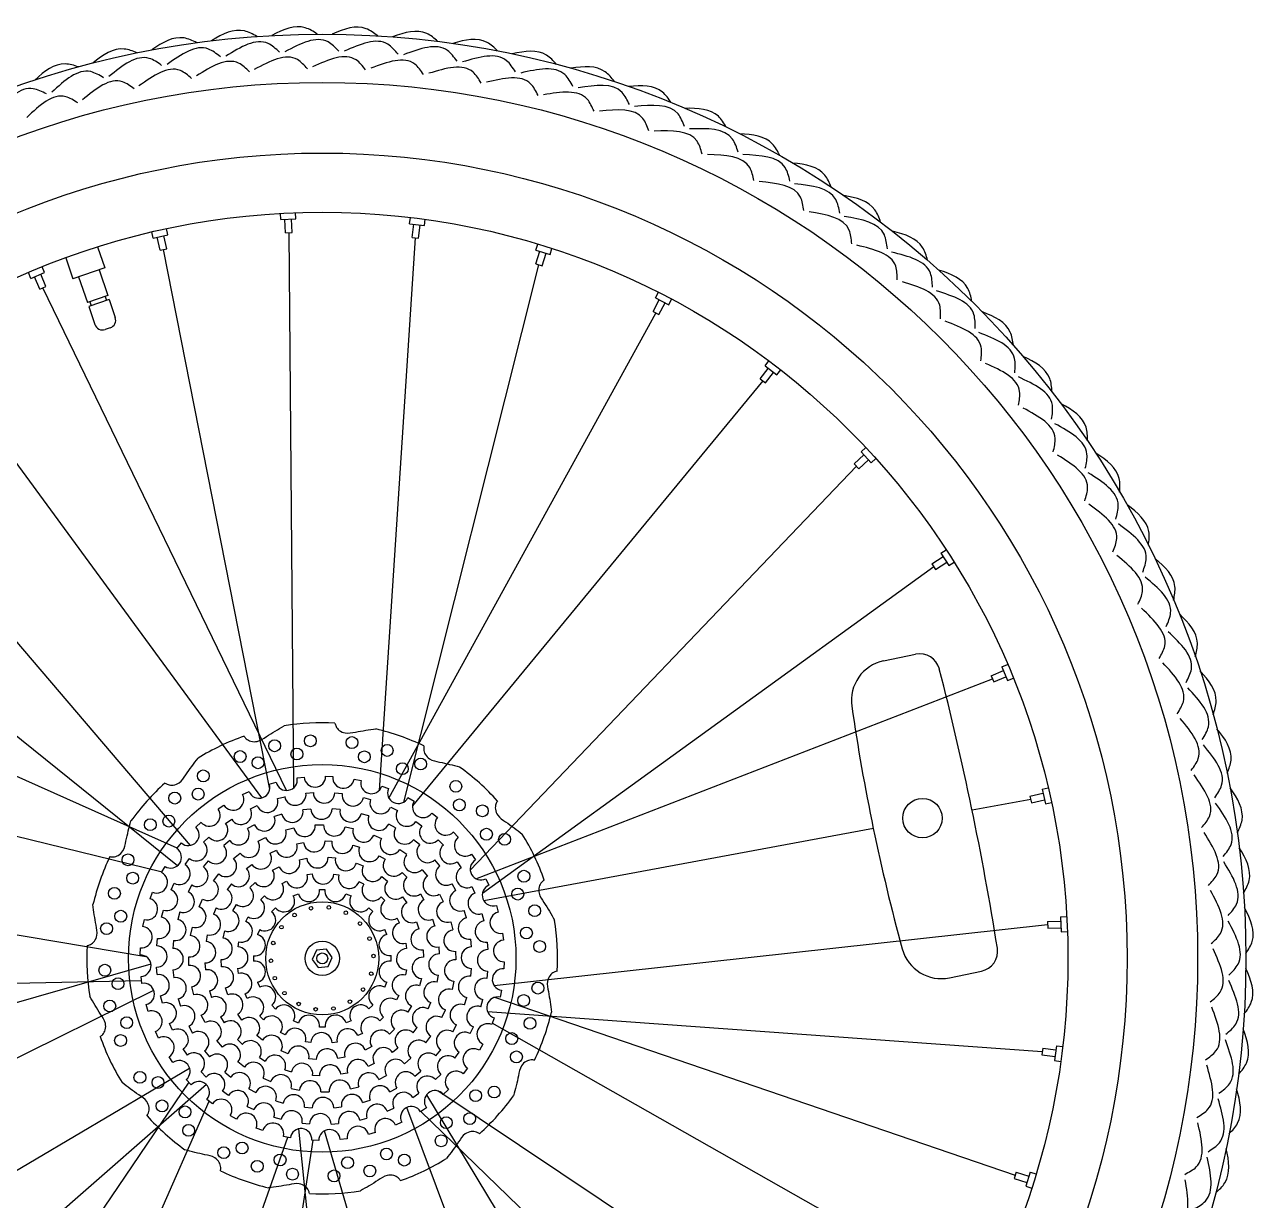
# Model space of a CAD drawing. Header units: millimetres. Extents: x -346 to 346, y -346 to 346.
# Drawn here: x -110.4 to 346.1, y -89.7 to 346.1 of the extents above; entities that cross this region are included whole.
import ezdxf

# ---------------------------------------------------------------- set-up
doc = ezdxf.new("R2010")
doc.units = ezdxf.units.MM
doc.layers.add('ceco.net 415 bike rim', color=7, linetype='Continuous')
doc.layers.add('ceco.net 415 bike tyres', color=8, linetype='Continuous')

msp = doc.modelspace()

# ---------------------------------------------------------------- linework, layer by layer
at = {"layer": 'ceco.net 415 bike rim'}
for p, q in [((-15.35, 273.84), (-15.46, 276.18)), ((-15.35, 273.84), (-9.85, 274.09)), ((-11.14, 269.1), (-11.37, 274.02)), ((-9.85, 274.09), (-9.96, 276.43)), ((32.43, 272.34), (32.73, 274.67)), ((37.89, 271.64), (38.19, 273.96)), ((-57.3, 268.22), (-57.81, 270.51)), ((-13.61, 268.98), (-13.84, 273.91)), ((32.43, 272.34), (37.89, 271.64)), ((33.3, 267.26), (33.94, 272.15)), ((35.76, 266.94), (36.39, 271.83)), ((-62.67, 267.01), (-63.18, 269.3)), ((-62.67, 267.01), (-57.3, 268.22)), ((-60.11, 262.53), (-61.19, 267.34)), ((-57.7, 263.08), (-58.78, 267.89)), ((-13.61, 268.98), (-11.14, 269.1)), ((-12.38, 269.04), (-10.66, 63.17)), ((34.53, 267.1), (21.16, 62.26)), ((33.3, 267.26), (35.76, 266.94)), ((79.23, 262.58), (79.93, 264.81)), ((-83.34, 263.76), (-80.68, 255.97)), ((-60.11, 262.53), (-57.7, 263.08)), ((-19.48, 62.78), (-58.91, 262.8)), ((79.21, 257.42), (80.68, 262.12)), ((79.23, 262.58), (84.49, 260.93)), ((81.57, 256.68), (83.04, 261.38)), ((84.49, 260.93), (85.19, 263.17)), ((-103, 254.19), (-103.91, 256.36)), ((-95.15, 259.74), (-92.49, 251.94)), ((-80.68, 255.97), (-92.49, 251.94)), ((30.31, 57.96), (80.39, 257.05)), ((79.21, 257.42), (81.57, 256.68)), ((-108.08, 252.07), (-108.99, 254.24)), ((-108.08, 252.07), (-103, 254.19)), ((-104.79, 248.11), (-106.69, 252.66)), ((-102.5, 249.06), (-104.4, 253.61)), ((-90.37, 252.66), (-87.11, 243.1)), ((-82.8, 255.24), (-79.54, 245.68)), ((-104.79, 248.11), (-102.5, 249.06)), ((-13.24, 62.23), (-103.65, 248.58)), ((123.63, 244.83), (124.7, 246.91)), ((-79.54, 245.68), (-87.11, 243.1)), ((-79.03, 244.18), (-86.6, 241.59)), ((-86.16, 243.42), (-85.65, 241.92)), ((-80.49, 245.36), (-79.97, 243.85)), ((-79.03, 244.18), (-76.77, 237.55)), ((122.7, 239.75), (124.97, 244.13)), ((123.63, 244.83), (128.51, 242.3)), ((124.9, 238.62), (127.17, 242.99)), ((128.51, 242.3), (129.59, 244.38)), ((-86.6, 241.59), (-84.34, 234.97)), ((24.75, 59.37), (123.8, 239.18)), ((122.7, 239.75), (124.9, 238.62)), ((-78.64, 233.74), (-80.53, 233.1)), ((-145.24, 226.81), (-22.47, 59.46)), ((164.26, 219.64), (165.68, 221.5)), ((164.26, 219.64), (168.64, 216.3)), ((162.47, 214.8), (165.46, 218.72)), ((162.47, 214.8), (164.44, 213.3)), ((164.44, 213.3), (167.43, 217.22)), ((168.64, 216.3), (170.06, 218.16)), ((163.46, 214.05), (33.48, 56.51)), ((-182.42, 198.14), (-49.03, 41.84)), ((199.91, 187.78), (201.63, 189.37)), ((199.91, 187.78), (203.63, 183.73)), ((197.3, 183.33), (200.93, 186.67)), ((197.3, 183.33), (198.98, 181.51)), ((198.98, 181.51), (202.61, 184.84)), ((203.63, 183.73), (205.36, 185.32)), ((198.14, 182.42), (54.91, 32.71)), ((-53.73, 34.32), (-214.05, 163.46)), ((229.48, 150.21), (231.45, 151.48)), ((226.14, 146.28), (230.29, 148.94)), ((226.14, 146.28), (227.48, 144.2)), ((227.48, 144.2), (231.63, 146.85)), ((229.48, 150.21), (232.44, 145.58)), ((232.44, 145.58), (234.42, 146.84)), ((59.4, 24.14), (226.81, 145.24)), ((-53.81, 40.81), (-239.18, 123.8)), ((208.23, 110.28), (220.11, 112.75)), ((248.11, 104.79), (252.66, 106.69)), ((252.07, 108.08), (254.24, 108.99)), ((252.07, 108.08), (254.19, 103)), ((57.01, 29.53), (248.58, 103.65)), ((248.11, 104.79), (249.06, 102.5)), ((249.06, 102.5), (253.61, 104.4)), ((254.19, 103), (256.36, 103.91)), ((-257.05, 80.39), (-59.42, 32.08)), ((-19.65, 64.61), (-17.13, 65.32)), ((-9.3, 66.89), (-6.7, 67.2)), ((1.28, 67.52), (3.89, 67.42)), ((11.82, 66.49), (14.39, 65.98)), ((-29.52, 60.74), (-27.14, 61.84)), ((-16.58, 59.26), (-13.91, 59.94)), ((-6.04, 61.24), (-3.29, 61.45)), ((4.69, 61.35), (7.43, 61.08)), ((15.27, 59.61), (17.92, 58.87)), ((22.08, 63.82), (24.54, 62.92)), ((31.79, 59.58), (34.08, 58.31)), ((262.53, 60.11), (267.34, 61.19)), ((262.53, 60.11), (263.08, 57.7)), ((267.01, 62.67), (269.3, 63.18)), ((267.01, 62.67), (268.22, 57.3)), ((-38.66, 55.38), (-36.48, 56.83)), ((-26.62, 55.48), (-24.11, 56.61)), ((-4.26, 55.37), (-7.16, 55.07)), ((6.63, 55.14), (3.72, 55.41)), ((25.39, 56.05), (27.87, 54.86)), ((262.8, 58.91), (241.07, 54.89)), ((263.08, 57.7), (267.89, 58.78)), ((268.22, 57.3), (270.51, 57.81)), ((-46.84, 48.65), (-44.92, 50.43)), ((-35.85, 50.02), (-33.58, 51.57)), ((-14.98, 53.48), (-17.76, 52.62)), ((17.26, 52.79), (14.46, 53.62)), ((34.74, 50.79), (36.97, 49.19)), ((40.72, 53.88), (42.78, 52.26)), ((-25.12, 49.53), (-27.69, 48.14)), ((-13.55, 47.65), (-10.52, 48.4)), ((-2.61, 49.47), (0.51, 49.53)), ((8.46, 48.81), (11.52, 48.18)), ((19.11, 45.7), (21.96, 44.4)), ((27.22, 48.4), (24.65, 49.77)), ((48.65, 46.84), (50.43, 44.92)), ((204.42, 48.11), (59.91, 21.38)), ((-53.88, 40.72), (-52.26, 42.78)), ((-43.99, 43.03), (-42.02, 44.95)), ((-34.3, 43.67), (-36.55, 41.81)), ((-23.81, 43.44), (-21.03, 44.85)), ((-9.41, 42.5), (-6.93, 42.98)), ((1.03, 43.52), (3.56, 43.39)), ((11.42, 42.01), (13.84, 41.28)), ((36.14, 42.16), (33.88, 44)), ((43.03, 43.99), (44.95, 42.02)), ((-50.79, 34.74), (-49.19, 36.97)), ((-32.88, 37.05), (-30.48, 39.05)), ((-19.31, 39.02), (-17.02, 40.07)), ((-8.44, 36.57), (-5.76, 37.09)), ((2.21, 37.47), (4.93, 37.21)), ((21.14, 38.06), (23.31, 36.77)), ((28.8, 40.3), (31.4, 38.57)), ((43.67, 34.3), (41.82, 36.55)), ((55.38, 38.65), (56.83, 36.48)), ((-267.1, 34.53), (-65.41, 0.7)), ((-59.58, 31.79), (-58.31, 34.08)), ((-44, 33.88), (-42.17, 36.14)), ((-28.09, 33.26), (-26.11, 34.84)), ((-18.4, 32.72), (-15.97, 33.97)), ((12.68, 35.33), (15.21, 34.32)), ((37.05, 32.88), (39.05, 30.48)), ((50.02, 35.84), (51.57, 33.57)), ((-56.05, 25.39), (-54.86, 27.87)), ((-40.3, 28.8), (-38.41, 31.29)), ((-33.69, 27.57), (-35.23, 25.57)), ((-26.87, 26.21), (-24.9, 28.09)), ((-14.9, 27.79), (-13.19, 28.64)), ((-5.59, 31.04), (-3.69, 31.32)), ((4.28, 31.24), (6.16, 30.93)), ((15.42, 27.51), (13.72, 28.39)), ((22.12, 30.33), (24.26, 28.64)), ((31.43, 30.12), (29.63, 31.89)), ((49.53, 25.12), (48.14, 27.69)), ((60.74, 29.52), (61.84, 27.14)), ((-63.82, 22.08), (-62.92, 24.54)), ((-48.41, 27.22), (-49.77, 24.64)), ((-22.76, 21.83), (-21.4, 23.17)), ((-10.73, 23.17), (-8.85, 23.95)), ((-1.04, 25.51), (0.99, 25.52)), ((8.8, 23.97), (10.68, 23.2)), ((29.77, 22.87), (31.35, 20.64)), ((36.4, 23.87), (37.73, 21.72)), ((43.44, 23.81), (44.85, 21.03)), ((55.48, 26.61), (56.61, 24.11)), ((-45.7, 19.11), (-44.4, 21.96)), ((-39.31, 18.71), (-40.33, 16.4)), ((-33.17, 17.58), (-31.8, 19.94)), ((18.74, 17.34), (17.31, 18.78)), ((23.17, 21.4), (21.83, 22.76)), ((64.61, 19.65), (65.32, 17.13)), ((-66.49, 11.82), (-65.98, 14.39)), ((-59.61, 15.27), (-58.87, 17.92)), ((-52.79, 17.25), (-53.62, 14.46)), ((-28.39, 13.72), (-27.51, 15.42)), ((28.64, 13.19), (27.79, 14.9)), ((41.83, 12.06), (41.06, 14.47)), ((53.48, 14.98), (52.62, 17.76)), ((59.26, 16.58), (59.94, 13.91)), ((268.98, 13.61), (273.91, 13.84)), ((273.84, 15.35), (276.18, 15.46)), ((273.84, 15.35), (274.09, 9.85)), ((-48.81, 8.46), (-48.18, 11.52)), ((-36.78, 7.52), (-36.13, 10.17)), ((-23.2, 10.68), (-23.97, 8.8)), ((23.95, 8.85), (23.17, 10.72)), ((35, 13.55), (35.89, 10.98)), ((47.65, 13.55), (48.41, 10.52)), ((269.04, 12.38), (63.8, -10.16)), ((66.89, 9.3), (67.2, 6.7)), ((268.98, 13.61), (269.1, 11.14)), ((269.1, 11.14), (274.02, 11.37)), ((274.09, 9.85), (276.43, 9.96)), ((-61.36, 4.69), (-61.09, 7.42)), ((-55.14, 6.62), (-55.41, 3.72)), ((-42.65, 8.76), (-43.08, 6.27)), ((-31.24, 4.28), (-30.93, 6.16)), ((31.04, 5.59), (31.32, 3.69)), ((55.37, 4.26), (55.07, 7.15)), ((61.24, 6.03), (61.45, 3.29)), ((-67.52, 1.28), (-67.42, 3.89)), ((-49.47, -2.61), (-49.53, 0.51)), ((-25.52, 0.99), (-25.52, -1.04)), ((25.52, -0.99), (25.51, 1.04)), ((37.4, 3.14), (37.53, 0.42)), ((43.5, 1.7), (43.33, 4.22)), ((49.47, 2.61), (49.53, -0.52)), ((-63.52, -2.21), (-262.81, -58.91)), ((-61.24, -6.04), (-61.45, -3.3)), ((-55.37, -4.26), (-55.07, -7.16)), ((-43.5, -1.7), (-43.33, -4.22)), ((-37.4, -3.14), (-37.53, -0.42)), ((-31.04, -5.59), (-31.32, -3.69)), ((31.24, -4.28), (30.93, -6.16)), ((55.14, -6.63), (55.41, -3.73)), ((67.52, -1.28), (67.42, -3.89)), ((-67.01, -8.32), (-269.04, -12.38)), ((-66.89, -9.3), (-67.2, -6.7)), ((-23.95, -8.85), (-23.18, -10.72)), ((23.19, -10.68), (23.97, -8.8)), ((36.77, -7.52), (36.13, -10.17)), ((42.64, -8.76), (43.08, -6.27)), ((48.81, -8.47), (48.18, -11.53)), ((61.36, -4.69), (61.09, -7.43)), ((232.65, -7.21), (244.54, -4.74)), ((-248.58, -103.65), (-62.49, -11.82)), ((-47.65, -13.55), (-48.41, -10.52)), ((-41.83, -12.06), (-41.06, -14.47)), ((-35, -13.55), (-35.9, -10.98)), ((-27.79, -14.9), (-28.64, -13.19)), ((66.49, -11.82), (65.98, -14.39)), ((-64.61, -19.65), (-65.33, -17.13)), ((-59.26, -16.58), (-59.94, -13.92)), ((-53.48, -14.98), (-52.62, -17.77)), ((-18.74, -17.34), (-17.31, -18.78)), ((18.78, -17.31), (17.34, -18.74)), ((28.39, -13.72), (27.51, -15.42)), ((33.16, -17.58), (31.8, -19.94)), ((39.31, -18.71), (40.33, -16.4)), ((52.79, -17.26), (53.62, -14.47)), ((58.87, -17.92), (59.61, -15.28)), ((63.88, -14.44), (257.05, -80.39)), ((-43.44, -23.81), (-44.85, -21.03)), ((-37.73, -21.72), (-36.41, -23.88)), ((-29.77, -22.87), (-31.35, -20.65)), ((-21.83, -22.76), (-23.17, -21.4)), ((22.76, -21.83), (21.4, -23.17)), ((44.4, -21.96), (45.7, -19.11)), ((61.29, -19.71), (267.1, -34.53)), ((63.82, -22.08), (62.92, -24.54)), ((-60.74, -29.52), (-61.84, -27.14)), ((-55.48, -26.62), (-56.62, -24.11)), ((-49.53, -25.13), (-48.14, -27.69)), ((-8.8, -23.97), (-10.68, -23.2)), ((1.04, -25.51), (-0.99, -25.52)), ((10.72, -23.17), (8.85, -23.95)), ((26.87, -26.21), (24.9, -28.09)), ((33.69, -27.58), (35.23, -25.57)), ((48.41, -27.22), (49.77, -24.65)), ((54.86, -27.87), (56.05, -25.39)), ((239.18, -123.8), (63.09, -24.08)), ((-37.05, -32.88), (-39.05, -30.48)), ((-31.44, -30.12), (-29.63, -31.89)), ((-22.1, -30.29), (-24.26, -28.64)), ((-13.72, -28.39), (-15.42, -27.51)), ((-4.28, -31.24), (-6.16, -30.93)), ((5.59, -31.04), (3.69, -31.32)), ((14.9, -27.79), (13.19, -28.64)), ((38.4, -31.29), (40.3, -28.8)), ((59.58, -31.79), (58.3, -34.08)), ((-55.38, -38.66), (-56.83, -36.48)), ((-50.02, -35.85), (-51.57, -33.58)), ((-43.67, -34.31), (-41.82, -36.55)), ((-12.68, -35.33), (-15.21, -34.32)), ((18.4, -32.72), (15.97, -33.97)), ((28.09, -33.26), (26.11, -34.84)), ((42.17, -36.14), (44, -33.88)), ((49.19, -36.98), (50.79, -34.74)), ((267.26, -33.3), (266.94, -35.76)), ((266.94, -35.76), (271.83, -36.39)), ((267.26, -33.3), (272.15, -33.94)), ((272.34, -32.43), (271.64, -37.89)), ((272.34, -32.43), (274.67, -32.73)), ((-226.81, -145.24), (-49.17, -40.7)), ((-28.8, -40.3), (-31.29, -38.41)), ((-23.31, -36.77), (-21.14, -38.06)), ((-2.21, -37.47), (-4.93, -37.21)), ((8.43, -36.58), (5.76, -37.09)), ((19.31, -39.02), (17.01, -40.07)), ((30.48, -39.05), (32.88, -37.05)), ((53.87, -40.72), (52.26, -42.78)), ((271.64, -37.89), (273.96, -38.19)), ((-48.65, -46.84), (-50.43, -44.92)), ((-43.03, -43.99), (-44.95, -42.02)), ((-36.14, -42.17), (-33.88, -44)), ((-21.96, -44.41), (-19.11, -45.7)), ((-13.84, -41.28), (-11.42, -42.01)), ((-1.03, -43.52), (-3.56, -43.39)), ((9.41, -42.51), (6.93, -42.98)), ((21.03, -44.85), (23.81, -43.44)), ((34.3, -43.68), (36.55, -41.82)), ((42.02, -44.96), (43.99, -43.03)), ((-49.52, -45.9), (-163.46, -214.05)), ((-42.97, -46.81), (-153.46, -143.37)), ((-34.74, -50.79), (-36.97, -49.19)), ((-27.22, -48.41), (-24.65, -49.77)), ((-11.53, -48.18), (-8.47, -48.81)), ((-0.52, -49.53), (2.61, -49.47)), ((10.52, -48.41), (13.55, -47.65)), ((25.12, -49.53), (27.69, -48.14)), ((33.58, -51.57), (35.85, -50.02)), ((214.05, -163.46), (42.84, -49.12)), ((46.84, -48.65), (44.92, -50.43)), ((-123.8, -239.18), (-41.91, -52.94)), ((-40.72, -53.88), (-42.78, -52.26)), ((-17.26, -52.79), (-14.46, -53.62)), ((14.98, -53.48), (17.76, -52.62)), ((38.7, -50.55), (145.24, -226.81)), ((-31.79, -59.58), (-34.08, -58.31)), ((-27.87, -54.86), (-25.39, -56.05)), ((-17.92, -58.87), (-15.27, -59.61)), ((-6.63, -55.14), (-3.73, -55.41)), ((4.26, -55.37), (7.16, -55.07)), ((13.91, -59.94), (16.58, -59.26)), ((24.11, -56.62), (26.62, -55.48)), ((103.65, -248.58), (31.44, -55.24)), ((38.65, -55.38), (36.48, -56.83)), ((36.61, -56.75), (182.42, -198.14)), ((-22.08, -63.82), (-24.54, -62.92)), ((-8.83, -63.19), (12.37, -269.04)), ((-7.43, -61.09), (-4.69, -61.36)), ((3.29, -61.45), (6.04, -61.24)), ((29.52, -60.74), (27.14, -61.84)), ((-80.39, -257.05), (-12.76, -66.31)), ((-3.44, -67.44), (-34.53, -267.1)), ((-11.83, -66.49), (-14.39, -65.98)), ((-1.28, -67.52), (-3.89, -67.42)), ((58.91, -262.8), (0.88, -63.93)), ((9.3, -66.89), (6.7, -67.2)), ((19.65, -64.61), (17.13, -65.32)), ((257.42, -79.21), (256.68, -81.57)), ((256.68, -81.57), (261.38, -83.04)), ((257.42, -79.21), (262.12, -80.68)), ((262.58, -79.23), (260.93, -84.49)), ((262.58, -79.23), (264.81, -79.93)), ((260.93, -84.49), (263.17, -85.19))]:
    msp.add_line(p, q, dxfattribs=at)
msp.add_lwpolyline([(-2.17, 3.05), (-3.73, -0.36), (-1.55, -3.41), (2.17, -3.05), (3.73, 0.36), (1.55, 3.41)], close=True, dxfattribs=at)
for centre, radius in [((0, 0), 342.61), ((0, 0), 324.72), ((0, 0), 298.54), ((0, 0), 276.61), ((-4.39, 80.64), 2.2), ((11.03, 80), 2.2), ((-17.66, 78.8), 2.2), ((-9.4, 75.75), 2.2), ((24.1, 77.07), 2.2), ((-30.45, 74.8), 2.2), ((-23.83, 72.52), 2.2), ((15.62, 74.72), 2.2), ((36.52, 72.03), 2.2), ((0, 0), 71.87), ((-44.12, 67.64), 2.2), ((29.73, 70.3), 2.2), ((49.55, 63.77), 2.2), ((-54.7, 59.41), 2.2), ((-46.02, 60.9), 2.2), ((50.88, 56.9), 2.2), ((59.41, 54.7), 2.2), ((222.64, 51.99), 7.3), ((-63.77, 49.55), 2.2), ((-56.9, 50.89), 2.2), ((60.9, 46.02), 2.2), ((67.64, 44.12), 2.2), ((-72.03, 36.52), 2.2), ((74.8, 30.45), 2.2), ((-70.3, 29.73), 2.2), ((-77.07, 24.1), 2.2), ((72.52, 23.83), 2.2), ((0, 0), 20.96), ((-4.16, 18.58), 0.668), ((2.44, 18.88), 0.668), ((78.8, 17.66), 2.2), ((-74.72, 15.62), 2.2), ((-10.27, 16.03), 0.668), ((8.75, 16.91), 0.668), ((-80, 11.03), 2.2), ((-15.13, 11.56), 0.668), ((14.01, 12.9), 0.668), ((75.75, 9.4), 2.2), ((-18.17, 5.68), 0.668), ((0, 0), 6.37), ((17.57, 7.33), 0.668), ((80.63, 4.39), 2.2), ((0, 0), 2.02), ((19.02, 0.88), 0.668), ((-80.64, -4.39), 2.2), ((-19.02, -0.88), 0.668), ((-75.75, -9.4), 2.2), ((-17.57, -7.33), 0.668), ((18.17, -5.68), 0.668), ((80, -11.03), 2.2), ((-14.01, -12.9), 0.668), ((15.13, -11.56), 0.668), ((74.72, -15.62), 2.2), ((-78.8, -17.66), 2.2), ((-8.75, -16.91), 0.668), ((-2.44, -18.88), 0.668), ((4.16, -18.58), 0.668), ((10.27, -16.03), 0.668), ((-72.52, -23.83), 2.2), ((77.07, -24.1), 2.2), ((-74.8, -30.45), 2.2), ((70.3, -29.73), 2.2), ((72.03, -36.52), 2.2), ((-67.64, -44.12), 2.2), ((-60.9, -46.02), 2.2), ((56.9, -50.88), 2.2), ((63.77, -49.55), 2.2), ((-59.41, -54.69), 2.2), ((-50.89, -56.9), 2.2), ((46.02, -60.9), 2.2), ((54.7, -59.41), 2.2), ((-49.55, -63.77), 2.2), ((-29.73, -70.3), 2.2), ((44.12, -67.64), 2.2), ((-36.52, -72.03), 2.2), ((-15.62, -74.72), 2.2), ((23.83, -72.51), 2.2), ((30.45, -74.79), 2.2), ((-24.1, -77.07), 2.2), ((9.4, -75.75), 2.2), ((17.66, -78.8), 2.2), ((-11.03, -80), 2.2), ((4.39, -80.63), 2.2)]:
    msp.add_circle(centre, radius, dxfattribs=at)
for centre, radius, start, end in [((-79.61, 236.58), 3, 288.8263, 18.8263), ((-81.5, 235.94), 3, 198.8263, 288.8263), ((211.28, 95.59), 15, 101.7458, 188.2179), ((221.64, 105.41), 7.5, 14.4684, 101.7458), ((-848.56, -170.74), 1112.75, 9.02322, 14.46844), ((935.06, 200.12), 746.29, 188.21792, 195.27375), ((0, 0), 87.33, 86.905, 99.322), ((0, 0), 87.33, 109.405, 121.822), ((0, 0), 87.33, 64.405, 76.822), ((0, 0), 87.33, 41.905, 54.322), ((0, 0), 87.33, 131.905, 144.322), ((-23.44, 63.34), 3.99, 202.0007, 18.6111), ((-13.24, 66.22), 3.99, 193.0007, 9.6111), ((-2.72, 67.48), 3.99, 184.0007, 0.6111), ((7.87, 67.07), 3.99, 175.0007, 351.6111), ((18.27, 65.02), 3.99, 166.0007, 342.6111), ((-33.06, 58.89), 3.99, 211.0007, 27.6111), ((-10, 60.72), 3.99, 191.2086, 7.4886), ((0.7, 61.53), 3.99, 181.2086, 357.4886), ((11.37, 60.47), 3.99, 171.2086, 347.4886), ((28.21, 61.36), 3.99, 157.0007, 333.6111), ((-41.86, 52.99), 3.99, 220.0007, 36.6111), ((-30.16, 53.64), 3.99, 211.2086, 27.4886), ((-20.39, 58.06), 3.99, 201.2086, 17.4886), ((-11.1, 54.41), 3.99, 193.5872, 9.4651), ((-0.27, 55.53), 3.99, 182.3372, 358.2151), ((10.57, 54.52), 3.99, 171.0872, 346.9651), ((21.7, 57.58), 3.99, 161.2086, 337.4886), ((31.37, 52.94), 3.99, 151.2086, 327.4886), ((37.46, 56.19), 3.99, 148.0007, 324.6111), ((-21.5, 51.2), 3.99, 204.8372, 20.7151), ((21.01, 51.41), 3.99, 159.8372, 335.7151), ((45.79, 49.64), 3.99, 139.0007, 315.6111), ((-49.64, 45.79), 3.99, 229.0007, 45.6111), ((-39.02, 47.58), 3.99, 221.2086, 37.4886), ((-31.08, 46.03), 3.99, 216.0872, 31.9651), ((-17.35, 46.4), 3.99, 202.8071, 18.1855), ((-6.59, 49.1), 3.99, 189.95, 5.3284), ((4.5, 49.33), 3.99, 177.0928, 352.4712), ((15.37, 47.09), 3.99, 164.2357, 339.6141), ((30.63, 46.32), 3.99, 148.5872, 324.4651), ((40.09, 46.68), 3.99, 141.2086, 317.4886), ((0, 0), 87.33, 19.405, 31.822), ((-46.69, 40.09), 3.99, 231.2086, 47.4886), ((-39.46, 39.08), 3.99, 227.3372, 43.2151), ((-27.24, 41.38), 3.99, 215.6643, 31.0427), ((-13.27, 41.46), 3.99, 200.3764, 15.1174), ((-2.96, 43.43), 3.99, 186.5302, 1.2713), ((7.52, 42.88), 3.99, 172.6841, 347.4251), ((17.56, 39.84), 3.99, 158.8379, 333.579), ((25.46, 42.49), 3.99, 151.3786, 326.757), ((39.08, 39.46), 3.99, 137.3372, 313.2151), ((47.59, 39.01), 3.99, 131.2086, 307.4886), ((52.99, 41.86), 3.99, 130.0007, 306.6111), ((0, 0), 87.33, 154.405, 166.822), ((-56.19, 37.46), 3.99, 238.0007, 54.6111), ((-35.76, 34.28), 3.99, 228.5214, 43.8998), ((-22.81, 37.08), 3.99, 214.2225, 28.9636), ((-12.27, 35.47), 3.99, 202.136, 16.0357), ((-1.78, 37.49), 3.99, 185.7723, 359.672), ((8.85, 36.48), 3.99, 169.4087, 343.3084), ((26.58, 34.47), 3.99, 144.9918, 319.7328), ((34.28, 35.76), 3.99, 138.5214, 313.8998), ((-52.94, 31.37), 3.99, 241.2086, 57.4886), ((-46.32, 30.63), 3.99, 238.5872, 54.4651), ((-31.02, 30.55), 3.99, 228.0687, 42.8098), ((-21.77, 30.58), 3.99, 218.4996, 32.3993), ((18.77, 32.5), 3.99, 153.045, 326.9447), ((46.03, 31.07), 3.99, 126.0872, 301.9651), ((53.64, 30.16), 3.99, 121.2086, 297.4886), ((58.89, 33.06), 3.99, 121.0007, 297.6111), ((-61.36, 28.21), 3.99, 247.0007, 63.6111), ((-42.49, 25.46), 3.99, 241.3786, 56.757), ((-18.3, 25.68), 3.99, 219.0959, 31.8335), ((-9.46, 30.08), 3.99, 201.0959, 13.8335), ((0.29, 31.53), 3.99, 183.0959, 355.8335), ((10.02, 29.9), 3.99, 165.0959, 337.8335), ((18.77, 25.34), 3.99, 147.0959, 319.8335), ((27.17, 25.9), 3.99, 136.6814, 310.5811), ((34.06, 27.11), 3.99, 131.1456, 305.8867), ((41.38, 27.23), 3.99, 125.6643, 301.0427), ((-57.58, 21.7), 3.99, 251.2086, 67.4886), ((-51.41, 21), 3.99, 249.8372, 65.7151), ((-37.43, 22.24), 3.99, 241.9149, 56.6559), ((-29.5, 23.2), 3.99, 234.8632, 48.7629), ((-14.21, 21.22), 3.99, 218.2918, 29.32), ((-5.01, 25.04), 3.99, 195.7918, 6.82), ((4.96, 25.05), 3.99, 173.2918, 344.32), ((14.17, 21.25), 3.99, 150.7918, 321.82), ((51.21, 21.5), 3.99, 114.8372, 290.7151), ((58.06, 20.39), 3.99, 111.2086, 287.4886), ((63.34, 23.44), 3.99, 112.0007, 288.6111), ((-65.02, 18.27), 3.99, 256.0007, 72.6111), ((-47.09, 15.37), 3.99, 254.2357, 69.6141), ((-25.34, 18.77), 3.99, 237.0959, 49.8335), ((0, 0), 25.54, 132.7783, 137.334), ((25.68, 18.3), 3.99, 129.0959, 301.8335), ((33.36, 17.2), 3.99, 120.3178, 294.2175), ((39.56, 18.17), 3.99, 117.2995, 292.0405), ((46.4, 17.34), 3.99, 112.8071, 288.1855), ((-60.48, 11.37), 3.99, 261.2086, 77.4886), ((-54.52, 10.57), 3.99, 261.0872, 76.9651), ((-41.66, 12.63), 3.99, 255.761, 70.5021), ((-34.85, 13.95), 3.99, 251.2269, 65.1266), ((-29.9, 10.02), 3.99, 255.0959, 67.8335), ((-21.25, 14.17), 3.99, 240.7918, 51.82), ((21.22, 14.21), 3.99, 128.2918, 299.32), ((54.42, 11.1), 3.99, 103.5872, 279.4651), ((60.72, 9.99), 3.99, 101.2086, 277.4886), ((66.22, 13.24), 3.99, 103.0007, 279.6111), ((0, 0), 87.33, 356.905, 9.322), ((-67.07, 7.87), 3.99, 265.0007, 81.6111), ((30.08, 9.46), 3.99, 111.0959, 283.8335), ((36.86, 7.1), 3.99, 103.9541, 277.8538), ((42.76, 8.17), 3.99, 103.4533, 278.1944), ((49.1, 6.58), 3.99, 99.95, 275.3284), ((0, 0), 87.33, 176.905, 189.322), ((-61.53, 0.7), 3.99, 271.2086, 87.4886), ((-49.33, 4.5), 3.99, 267.0928, 82.4712), ((-43.48, 2.29), 3.99, 269.6072, 84.3482), ((-37.37, 3.57), 3.99, 267.5905, 81.4902), ((-25.05, 4.96), 3.99, 263.2918, 74.32), ((25.04, 5.01), 3.99, 105.7918, 276.82), ((67.48, 2.72), 3.99, 94.0007, 270.6111), ((-67.48, -2.72), 3.99, 274.0007, 90.6111), ((-55.54, -0.27), 3.99, 272.3372, 88.2151), ((-31.53, 0.29), 3.99, 273.0959, 85.8335), ((31.53, -0.29), 3.99, 93.0959, 265.8335), ((37.36, -3.57), 3.99, 87.5905, 261.4902), ((43.47, -2.3), 3.99, 89.6072, 264.3482), ((55.54, 0.27), 3.99, 92.3372, 268.2151), ((61.53, -0.7), 3.99, 91.2086, 267.4886), ((229.6, 7.48), 15, 195.2737, 281.7458), ((243.01, 2.61), 7.5, 281.7458, 9.0232), ((-49.1, -6.59), 3.99, 279.95, 95.3284), ((-42.76, -8.18), 3.99, 283.4533, 98.1944), ((-36.86, -7.1), 3.99, 283.9541, 97.8538), ((-25.04, -5.01), 3.99, 285.7918, 96.82), ((25.05, -4.96), 3.99, 83.2918, 254.32), ((49.33, -4.51), 3.99, 87.0928, 262.4712), ((67.07, -7.87), 3.99, 85.0007, 261.6111), ((-60.72, -10), 3.99, 281.2086, 97.4886), ((-54.42, -11.1), 3.99, 283.5872, 99.4651), ((-30.08, -9.46), 3.99, 291.0959, 103.8335), ((29.9, -10.03), 3.99, 75.0959, 247.8335), ((41.66, -12.63), 3.99, 75.761, 250.5021), ((54.52, -10.57), 3.99, 81.0872, 256.9651), ((60.48, -11.38), 3.99, 81.2086, 257.4886), ((-66.22, -13.24), 3.99, 283.0007, 99.6111), ((-46.4, -17.35), 3.99, 292.8071, 108.1855), ((-33.37, -17.2), 3.99, 300.3178, 114.2175), ((-21.22, -14.21), 3.99, 308.2918, 119.32), ((21.24, -14.17), 3.99, 60.7918, 231.82), ((34.84, -13.95), 3.99, 71.2269, 245.1266), ((47.09, -15.37), 3.99, 74.2357, 249.6141), ((-58.06, -20.39), 3.99, 291.2086, 107.4886), ((-51.21, -21.5), 3.99, 294.8372, 110.7151), ((-39.56, -18.17), 3.99, 297.2995, 112.0405), ((-25.69, -18.3), 3.99, 309.0959, 121.8335), ((-14.17, -21.25), 3.99, 330.7918, 141.82), ((14.21, -21.22), 3.99, 38.2918, 209.32), ((25.34, -18.77), 3.99, 57.0959, 229.8335), ((37.43, -22.24), 3.99, 61.9149, 236.6559), ((51.41, -21.01), 3.99, 69.8372, 245.7151), ((57.58, -21.7), 3.99, 71.2086, 247.4886), ((65.02, -18.27), 3.99, 76.0007, 252.6111), ((-63.34, -23.44), 3.99, 292.0007, 108.6111), ((-27.17, -25.9), 3.99, 316.6814, 130.5811), ((-18.77, -25.34), 3.99, 327.0959, 139.8335), ((-4.96, -25.05), 3.99, 353.2918, 164.32), ((5.01, -25.04), 3.99, 15.7918, 186.82), ((18.3, -25.69), 3.99, 39.0959, 211.8335), ((29.5, -23.21), 3.99, 54.8632, 228.7629), ((42.49, -25.46), 3.99, 61.3786, 236.757), ((0, 0), 87.33, 334.405, 346.822), ((-53.64, -30.16), 3.99, 301.2086, 117.4886), ((-46.03, -31.08), 3.99, 306.0872, 121.9651), ((-41.38, -27.24), 3.99, 305.6643, 121.0427), ((-34.06, -27.11), 3.99, 311.1456, 125.8867), ((-10.02, -29.9), 3.99, 345.0959, 157.8335), ((9.46, -30.08), 3.99, 21.0959, 193.8335), ((21.77, -30.58), 3.99, 38.4996, 212.3993), ((31.02, -30.55), 3.99, 48.0687, 222.8098), ((46.32, -30.63), 3.99, 58.5872, 234.4651), ((52.94, -31.37), 3.99, 61.2086, 237.4886), ((61.36, -28.21), 3.99, 67.0007, 243.6111), ((0, 0), 87.33, 199.405, 211.822), ((-58.89, -33.06), 3.99, 301.0007, 117.6111), ((-34.28, -35.76), 3.99, 318.5214, 133.8998), ((-26.59, -34.48), 3.99, 324.9918, 139.7328), ((-18.77, -32.51), 3.99, 333.045, 146.9447), ((-0.29, -31.53), 3.99, 3.0959, 175.8335), ((12.27, -35.47), 3.99, 22.136, 196.0357), ((35.76, -34.28), 3.99, 48.5214, 223.8998), ((-47.59, -39.02), 3.99, 311.2086, 127.4886), ((-39.08, -39.46), 3.99, 317.3372, 133.2151), ((-17.56, -39.84), 3.99, 338.8379, 153.579), ((-8.85, -36.48), 3.99, 349.4087, 163.3084), ((1.78, -37.49), 3.99, 5.7723, 179.672), ((22.81, -37.08), 3.99, 34.2225, 208.9636), ((39.46, -39.08), 3.99, 47.3372, 223.2151), ((46.69, -40.09), 3.99, 51.2086, 227.4886), ((56.19, -37.47), 3.99, 58.0007, 234.6111), ((-53, -41.86), 3.99, 310.0007, 126.6111), ((-25.46, -42.49), 3.99, 331.3786, 146.757), ((-7.52, -42.88), 3.99, 352.6841, 167.4251), ((2.96, -43.44), 3.99, 6.5302, 181.2713), ((13.27, -41.46), 3.99, 20.3764, 195.1174), ((27.23, -41.38), 3.99, 35.6643, 211.0427), ((-45.79, -49.64), 3.99, 319.0007, 135.6111), ((-40.09, -46.69), 3.99, 321.2086, 137.4886), ((-30.63, -46.33), 3.99, 328.5872, 144.4651), ((-15.37, -47.09), 3.99, 344.2357, 159.6141), ((-4.51, -49.33), 3.99, 357.0928, 172.4712), ((6.58, -49.1), 3.99, 9.95, 185.3284), ((17.34, -46.4), 3.99, 22.8071, 198.1855), ((31.08, -46.03), 3.99, 36.0872, 211.9651), ((39.02, -47.59), 3.99, 41.2086, 217.4886), ((49.64, -45.79), 3.99, 49.0007, 225.6111), ((-31.37, -52.94), 3.99, 331.2086, 147.4886), ((-21.01, -51.41), 3.99, 339.8372, 155.7151), ((21.5, -51.21), 3.99, 24.8372, 200.7151), ((30.16, -53.64), 3.99, 31.2086, 207.4886), ((41.86, -52.99), 3.99, 40.0007, 216.6111), ((-37.47, -56.19), 3.99, 328.0007, 144.6111), ((-21.7, -57.58), 3.99, 341.2086, 157.4886), ((-10.57, -54.52), 3.99, 351.0872, 166.9651), ((0.27, -55.54), 3.99, 2.3372, 178.2151), ((11.1, -54.42), 3.99, 13.5872, 189.4651), ((20.39, -58.06), 3.99, 21.2086, 197.4886), ((0, 0), 87.33, 311.905, 324.322), ((0, 0), 87.33, 221.905, 234.322), ((-28.21, -61.36), 3.99, 337.0007, 153.6111), ((-11.37, -60.48), 3.99, 351.2086, 167.4886), ((-0.7, -61.53), 3.99, 1.2086, 177.4886), ((10, -60.72), 3.99, 11.2086, 187.4886), ((23.44, -63.34), 3.99, 22.0007, 198.6111), ((33.05, -58.89), 3.99, 31.0007, 207.6111), ((-18.27, -65.02), 3.99, 346.0007, 162.6111), ((-7.87, -67.07), 3.99, 355.0007, 171.6111), ((2.72, -67.48), 3.99, 4.0007, 180.6111), ((13.24, -66.22), 3.99, 13.0007, 189.6111), ((0, 0), 87.33, 289.405, 301.822), ((0, 0), 87.33, 244.405, 256.822), ((0, 0), 87.33, 266.905, 279.322)]:
    msp.add_arc(centre, radius, start, end, dxfattribs=at)
for points in [[(4.72, 87.21), (4.82, 86.8), (5.1, 85.76), (6.34, 84.28), (8.96, 83.15), (13.62, 84.24), (17.39, 84.72), (19.91, 85.04)], [(-29.02, 82.37), (-28.76, 82.04), (-28.11, 81.19), (-26.39, 80.29), (-23.54, 80.25), (-19.65, 83.04), (-16.35, 84.92), (-14.15, 86.18)], [(37.73, 78.77), (37.67, 78.34), (37.53, 77.28), (38.11, 75.44), (40.1, 73.39), (44.82, 72.62), (48.49, 71.61), (50.94, 70.94)], [(-58.33, 65), (-57.96, 64.79), (-57.04, 64.25), (-55.11, 64.08), (-52.46, 65.13), (-49.93, 69.2), (-47.61, 72.2), (-46.05, 74.21)], [(65, 58.33), (64.79, 57.96), (64.25, 57.04), (64.08, 55.11), (65.13, 52.46), (69.2, 49.94), (72.2, 47.61), (74.21, 46.05)], [(-78.76, 37.73), (-78.34, 37.67), (-77.28, 37.53), (-75.43, 38.11), (-73.39, 40.1), (-72.61, 44.82), (-71.61, 48.49), (-70.94, 50.94)], [(82.37, 29.02), (82.04, 28.76), (81.18, 28.11), (80.29, 26.39), (80.25, 23.55), (83.04, 19.65), (84.92, 16.35), (86.18, 14.15)], [(-87.21, 4.72), (-86.8, 4.82), (-85.76, 5.1), (-84.28, 6.34), (-83.15, 8.96), (-84.24, 13.62), (-84.72, 17.39), (-85.03, 19.91)], [(87.21, -4.71), (86.8, -4.82), (85.76, -5.1), (84.28, -6.34), (83.15, -8.96), (84.24, -13.62), (84.72, -17.39), (85.03, -19.91)], [(-82.37, -29.02), (-82.04, -28.76), (-81.18, -28.11), (-80.29, -26.39), (-80.25, -23.54), (-83.04, -19.65), (-84.92, -16.35), (-86.18, -14.15)], [(78.76, -37.73), (78.34, -37.67), (77.28, -37.53), (75.43, -38.11), (73.39, -40.1), (72.61, -44.82), (71.61, -48.49), (70.94, -50.94)], [(-65, -58.33), (-64.79, -57.96), (-64.25, -57.04), (-64.08, -55.11), (-65.13, -52.46), (-69.2, -49.93), (-72.2, -47.6), (-74.21, -46.05)], [(58.33, -65), (57.96, -64.78), (57.04, -64.25), (55.11, -64.07), (52.46, -65.13), (49.93, -69.2), (47.61, -72.2), (46.05, -74.21)], [(-37.73, -78.76), (-37.67, -78.34), (-37.53, -77.28), (-38.11, -75.43), (-40.1, -73.39), (-44.82, -72.61), (-48.49, -71.61), (-50.94, -70.94)], [(29.02, -82.37), (28.76, -82.03), (28.11, -81.18), (26.39, -80.29), (23.54, -80.25), (19.65, -83.04), (16.35, -84.92), (14.15, -86.18)], [(-4.72, -87.21), (-4.82, -86.8), (-5.1, -85.76), (-6.34, -84.28), (-8.96, -83.15), (-13.62, -84.24), (-17.39, -84.72), (-19.91, -85.03)]]:
    msp.add_open_spline(points, degree=3, knots=[0, 0, 0, 0, 1.265155, 3.187887, 5.583091, 9.401751, 17.081344, 17.081344, 17.081344, 17.081344], dxfattribs=at)
at = {"layer": 'ceco.net 415 bike tyres'}
for points, knots in [([(-24.23, 341.75), (-25.75, 342.64), (-31.2, 345.5), (-36.91, 342.73), (-41.03, 340.14)], [1.290026, 1.290026, 1.290026, 1.290026, 6.384144, 19.446481, 19.446481, 19.446481, 19.446481]), ([(-1.82, 342.6), (-3.29, 343.59), (-8.54, 346.8), (-14.41, 344.41), (-18.7, 342.09)], [1.290026, 1.290026, 1.290026, 1.290026, 6.384144, 19.446481, 19.446481, 19.446481, 19.446481]), ([(20.59, 341.99), (19.19, 343.07), (14.16, 346.62), (8.14, 344.61), (3.71, 342.59)], [1.290026, 1.290026, 1.290026, 1.290026, 6.384144, 19.446481, 19.446481, 19.446481, 19.446481]), ([(42.91, 339.91), (41.59, 341.08), (36.8, 344.95), (30.67, 343.34), (26.11, 341.61)], [1.290026, 1.290026, 1.290026, 1.290026, 6.384144, 19.446481, 19.446481, 19.446481, 19.446481]), ([(-46.53, 339.43), (-48.11, 340.22), (-53.73, 342.72), (-59.24, 339.58), (-63.19, 336.73)], [1.290026, 1.290026, 1.290026, 1.290026, 6.384144, 19.446481, 19.446481, 19.446481, 19.446481]), ([(-37.78, 334.22), (-39.24, 335.37), (-45.21, 340.08), (-52.24, 335.13), (-57.56, 331.38)], [0, 0, 0, 0, 5.278026, 21.651368, 21.651368, 21.651368, 21.651368]), ([(-15.84, 335.98), (-17.22, 337.22), (-22.87, 342.31), (-30.21, 337.83), (-35.76, 334.44)], [0, 0, 0, 0, 5.278026, 21.651368, 21.651368, 21.651368, 21.651368]), ([(6.17, 336.3), (4.87, 337.62), (-0.43, 343.07), (-8.05, 339.08), (-13.81, 336.06)], [0, 0, 0, 0, 5.278026, 21.651368, 21.651368, 21.651368, 21.651368]), ([(28.15, 335.17), (26.94, 336.58), (22.01, 342.36), (14.14, 338.88), (8.2, 336.25)], [0, 0, 0, 0, 5.278026, 21.651368, 21.651368, 21.651368, 21.651368]), ([(50.01, 332.61), (48.9, 334.1), (44.35, 340.19), (36.28, 337.23), (30.17, 334.99)], [0, 0, 0, 0, 5.278026, 21.651368, 21.651368, 21.651368, 21.651368]), ([(65.05, 336.37), (63.81, 337.63), (59.28, 341.81), (53.06, 340.6), (48.4, 339.17)], [1.290026, 1.290026, 1.290026, 1.290026, 6.384144, 19.446481, 19.446481, 19.446481, 19.446481]), ([(-68.63, 335.66), (-70.26, 336.35), (-76.03, 338.47), (-81.33, 334.98), (-85.08, 331.87)], [1.290026, 1.290026, 1.290026, 1.290026, 6.384144, 19.446481, 19.446481, 19.446481, 19.446481]), ([(-59.56, 331.04), (-61.09, 332.09), (-67.35, 336.39), (-74.05, 330.99), (-79.11, 326.91)], [0, 0, 0, 0, 5.278026, 21.651368, 21.651368, 21.651368, 21.651368]), ([(-27.03, 328.68), (-28.32, 329.91), (-33.76, 335.13), (-41.09, 330.6), (-46.68, 327.14)], [0, 0, 0, 0, 5.072032, 21.445374, 21.445374, 21.445374, 21.445374]), ([(-5.47, 329.74), (-6.68, 331.06), (-11.77, 336.62), (-19.38, 332.58), (-25.19, 329.5)], [0, 0, 0, 0, 5.072032, 21.445374, 21.445374, 21.445374, 21.445374]), ([(16.1, 329.39), (14.99, 330.78), (10.27, 336.67), (2.42, 333.14), (-3.58, 330.44)], [0, 0, 0, 0, 5.072032, 21.445374, 21.445374, 21.445374, 21.445374]), ([(37.61, 327.63), (36.59, 329.1), (32.27, 335.28), (24.2, 332.27), (18.04, 329.97)], [0, 0, 0, 0, 5.072032, 21.445374, 21.445374, 21.445374, 21.445374]), ([(71.66, 328.63), (70.65, 330.19), (66.51, 336.56), (58.26, 334.14), (52.02, 332.3)], [0, 0, 0, 0, 5.278026, 21.651368, 21.651368, 21.651368, 21.651368]), ([(86.91, 331.4), (85.75, 332.73), (81.51, 337.2), (75.22, 336.4), (70.48, 335.28)], [1.290026, 1.290026, 1.290026, 1.290026, 6.384144, 19.446481, 19.446481, 19.446481, 19.446481]), ([(-90.43, 330.45), (-92.1, 331.03), (-98.01, 332.78), (-103.06, 328.94), (-106.6, 325.6)], [1.290026, 1.290026, 1.290026, 1.290026, 6.384144, 19.446481, 19.446481, 19.446481, 19.446481]), ([(-81.08, 326.43), (-82.68, 327.38), (-89.21, 331.27), (-95.54, 325.44), (-100.32, 321.04)], [0, 0, 0, 0, 5.278026, 21.651368, 21.651368, 21.651368, 21.651368]), ([(-48.47, 326.2), (-49.83, 327.35), (-55.6, 332.21), (-62.62, 327.21), (-67.98, 323.39)], [0, 0, 0, 0, 5.072032, 21.445374, 21.445374, 21.445374, 21.445374]), ([(58.96, 324.47), (58.04, 326), (54.13, 332.45), (45.88, 329.97), (39.58, 328.08)], [0, 0, 0, 0, 5.072032, 21.445374, 21.445374, 21.445374, 21.445374]), ([(93, 323.24), (92.09, 324.86), (88.38, 331.49), (79.98, 329.61), (73.64, 328.19)], [0, 0, 0, 0, 5.278026, 21.651368, 21.651368, 21.651368, 21.651368]), ([(108.4, 325), (107.33, 326.41), (103.39, 331.15), (97.06, 330.76), (92.25, 329.95)], [1.290026, 1.290026, 1.290026, 1.290026, 6.384144, 19.446481, 19.446481, 19.446481, 19.446481]), ([(-69.7, 322.34), (-71.14, 323.39), (-77.21, 327.86), (-83.89, 322.41), (-88.98, 318.25)], [0, 0, 0, 0, 5.072032, 21.445374, 21.445374, 21.445374, 21.445374]), ([(80.06, 319.92), (79.23, 321.5), (75.76, 328.2), (67.36, 326.27), (60.95, 324.79)], [0, 0, 0, 0, 5.072032, 21.445374, 21.445374, 21.445374, 21.445374]), ([(113.94, 316.47), (113.14, 318.14), (109.87, 325), (101.37, 323.67), (94.95, 322.67)], [0, 0, 0, 0, 5.278026, 21.651368, 21.651368, 21.651368, 21.651368]), ([(-102.26, 320.43), (-103.91, 321.27), (-110.69, 324.73), (-116.62, 318.5), (-121.1, 313.79)], [0, 0, 0, 0, 5.278026, 21.651368, 21.651368, 21.651368, 21.651368]), ([(-90.63, 317.09), (-92.13, 318.05), (-98.49, 322.11), (-104.79, 316.24), (-109.61, 311.75)], [0, 0, 0, 0, 5.072032, 21.445374, 21.445374, 21.445374, 21.445374]), ([(100.81, 314), (100.09, 315.63), (97.06, 322.54), (88.56, 321.16), (82.06, 320.11)], [0, 0, 0, 0, 5.072032, 21.445374, 21.445374, 21.445374, 21.445374]), ([(129.42, 317.22), (128.45, 318.69), (124.83, 323.67), (118.48, 323.71), (113.64, 323.21)], [1.290026, 1.290026, 1.290026, 1.290026, 6.384144, 19.446481, 19.446481, 19.446481, 19.446481]), ([(121.13, 306.73), (120.52, 308.41), (117.95, 315.5), (109.37, 314.68), (102.82, 314.05)], [0, 0, 0, 0, 5.072032, 21.445374, 21.445374, 21.445374, 21.445374]), ([(134.39, 308.34), (133.7, 310.06), (130.89, 317.12), (122.32, 316.35), (115.85, 315.77)], [0, 0, 0, 0, 5.278026, 21.651368, 21.651368, 21.651368, 21.651368]), ([(149.89, 308.08), (149.02, 309.61), (145.73, 314.82), (139.4, 315.26), (134.53, 315.09)], [1.290026, 1.290026, 1.290026, 1.290026, 6.384144, 19.446481, 19.446481, 19.446481, 19.446481]), ([(140.93, 298.16), (140.43, 299.87), (138.33, 307.11), (129.72, 306.85), (123.14, 306.66)], [0, 0, 0, 0, 5.072032, 21.445374, 21.445374, 21.445374, 21.445374]), ([(154.27, 298.89), (153.7, 300.65), (151.35, 307.88), (142.75, 307.67), (136.25, 307.51)], [0, 0, 0, 0, 5.278026, 21.651368, 21.651368, 21.651368, 21.651368]), ([(169.72, 297.61), (168.95, 299.2), (166.01, 304.61), (159.72, 305.47), (154.85, 305.61)], [1.290026, 1.290026, 1.290026, 1.290026, 6.384144, 19.446481, 19.446481, 19.446481, 19.446481]), ([(160.13, 288.3), (159.75, 290.04), (158.12, 297.41), (149.51, 297.71), (142.94, 297.95)], [0, 0, 0, 0, 5.072032, 21.445374, 21.445374, 21.445374, 21.445374]), ([(173.49, 288.16), (173.03, 289.95), (171.16, 297.32), (162.57, 297.68), (156.07, 297.94)], [0, 0, 0, 0, 5.278026, 21.651368, 21.651368, 21.651368, 21.651368]), ([(188.82, 285.87), (188.16, 287.51), (185.57, 293.1), (179.36, 294.37), (174.51, 294.83)], [1.290026, 1.290026, 1.290026, 1.290026, 6.384144, 19.446481, 19.446481, 19.446481, 19.446481]), ([(178.64, 277.21), (178.37, 278.97), (177.23, 286.43), (168.66, 287.3), (162.12, 287.96)], [0, 0, 0, 0, 5.072032, 21.445374, 21.445374, 21.445374, 21.445374]), ([(191.96, 276.19), (191.63, 278.02), (190.24, 285.49), (181.69, 286.41), (175.22, 287.1)], [0, 0, 0, 0, 5.278026, 21.651368, 21.651368, 21.651368, 21.651368]), ([(207.12, 272.91), (206.56, 274.59), (204.35, 280.34), (198.23, 282.01), (193.42, 282.79)], [1.290026, 1.290026, 1.290026, 1.290026, 6.384144, 19.446481, 19.446481, 19.446481, 19.446481]), ([(196.39, 264.93), (196.24, 266.71), (195.59, 274.23), (187.09, 275.65), (180.6, 276.74)], [0, 0, 0, 0, 5.072032, 21.445374, 21.445374, 21.445374, 21.445374]), ([(209.62, 263.05), (209.4, 264.89), (208.51, 272.44), (200.03, 273.91), (193.62, 275.02)], [0, 0, 0, 0, 5.278026, 21.651368, 21.651368, 21.651368, 21.651368]), ([(224.52, 258.78), (224.07, 260.49), (222.24, 266.37), (216.25, 268.44), (211.5, 269.53)], [1.290026, 1.290026, 1.290026, 1.290026, 6.384144, 19.446481, 19.446481, 19.446481, 19.446481]), ([(213.3, 251.52), (213.26, 253.3), (213.11, 260.85), (204.72, 262.82), (198.32, 264.34)], [0, 0, 0, 0, 5.072032, 21.445374, 21.445374, 21.445374, 21.445374]), ([(226.37, 248.77), (226.27, 250.63), (225.88, 258.22), (217.52, 260.24), (211.2, 261.77)], [0, 0, 0, 0, 5.278026, 21.651368, 21.651368, 21.651368, 21.651368]), ([(240.97, 243.54), (240.63, 245.28), (239.19, 251.27), (233.34, 253.72), (228.67, 255.12)], [1.290026, 1.290026, 1.290026, 1.290026, 6.384144, 19.446481, 19.446481, 19.446481, 19.446481]), ([(229.29, 237.03), (229.37, 238.81), (229.71, 246.35), (221.47, 248.87), (215.18, 250.8)], [0, 0, 0, 0, 5.072032, 21.445374, 21.445374, 21.445374, 21.445374]), ([(242.16, 233.44), (242.18, 235.29), (242.28, 242.89), (234.07, 245.46), (227.87, 247.4)], [0, 0, 0, 0, 5.278026, 21.651368, 21.651368, 21.651368, 21.651368]), ([(256.38, 227.26), (256.16, 229.02), (255.11, 235.09), (249.44, 237.92), (244.87, 239.62)], [1.290026, 1.290026, 1.290026, 1.290026, 6.384144, 19.446481, 19.446481, 19.446481, 19.446481]), ([(244.3, 221.53), (244.5, 223.3), (245.33, 230.8), (237.27, 233.85), (231.12, 236.19)], [0, 0, 0, 0, 5.072032, 21.445374, 21.445374, 21.445374, 21.445374]), ([(256.91, 217.1), (257.05, 218.95), (257.65, 226.53), (249.63, 229.62), (243.56, 231.97)], [0, 0, 0, 0, 5.278026, 21.651368, 21.651368, 21.651368, 21.651368]), ([(258.27, 205.08), (258.58, 206.83), (259.9, 214.26), (252.06, 217.84), (246.08, 220.57)], [0, 0, 0, 0, 5.072032, 21.445374, 21.445374, 21.445374, 21.445374]), ([(270.69, 210.01), (270.59, 211.77), (269.94, 217.9), (264.46, 221.1), (260.02, 223.09)], [1.290026, 1.290026, 1.290026, 1.290026, 6.384144, 19.446481, 19.446481, 19.446481, 19.446481]), ([(270.55, 199.83), (270.82, 201.67), (271.91, 209.19), (264.11, 212.81), (258.21, 215.54)], [0, 0, 0, 0, 5.278026, 21.651368, 21.651368, 21.651368, 21.651368]), ([(283.85, 191.85), (283.86, 193.62), (283.61, 199.78), (278.36, 203.33), (274.05, 205.61)], [1.290026, 1.290026, 1.290026, 1.290026, 6.384144, 19.446481, 19.446481, 19.446481, 19.446481]), ([(271.13, 187.75), (271.55, 189.48), (273.36, 196.8), (265.77, 200.88), (259.97, 204)], [0, 0, 0, 0, 5.072032, 21.445374, 21.445374, 21.445374, 21.445374]), ([(283.05, 181.71), (283.43, 183.52), (285.01, 190.96), (277.46, 195.08), (271.75, 198.19)], [0, 0, 0, 0, 5.278026, 21.651368, 21.651368, 21.651368, 21.651368]), ([(295.79, 172.88), (295.92, 174.64), (296.07, 180.8), (291.06, 184.68), (286.91, 187.24)], [1.290026, 1.290026, 1.290026, 1.290026, 6.384144, 19.446481, 19.446481, 19.446481, 19.446481]), ([(282.83, 169.61), (283.36, 171.31), (285.64, 178.5), (278.34, 183.07), (272.76, 186.56)], [0, 0, 0, 0, 5.072032, 21.445374, 21.445374, 21.445374, 21.445374]), ([(294.32, 162.81), (294.83, 164.59), (296.89, 171.91), (289.63, 176.51), (284.13, 179.99)], [0, 0, 0, 0, 5.278026, 21.651368, 21.651368, 21.651368, 21.651368]), ([(293.31, 150.75), (293.96, 152.41), (296.71, 159.44), (289.71, 164.48), (284.38, 168.32)], [0, 0, 0, 0, 5.072032, 21.445374, 21.445374, 21.445374, 21.445374]), ([(306.46, 153.16), (306.7, 154.91), (307.26, 161.05), (302.51, 165.25), (298.54, 168.08)], [1.290026, 1.290026, 1.290026, 1.290026, 6.384144, 19.446481, 19.446481, 19.446481, 19.446481]), ([(304.34, 143.21), (304.96, 144.96), (307.5, 152.12), (300.55, 157.19), (295.3, 161.02)], [0, 0, 0, 0, 5.278026, 21.651368, 21.651368, 21.651368, 21.651368]), ([(302.55, 131.24), (303.3, 132.86), (306.5, 139.69), (299.85, 145.18), (294.78, 149.36)], [0, 0, 0, 0, 5.072032, 21.445374, 21.445374, 21.445374, 21.445374]), ([(315.82, 132.79), (316.18, 134.52), (317.14, 140.61), (312.68, 145.11), (308.9, 148.19)], [1.290026, 1.290026, 1.290026, 1.290026, 6.384144, 19.446481, 19.446481, 19.446481, 19.446481]), ([(313.06, 123), (313.79, 124.7), (316.79, 131.69), (310.19, 137.2), (305.2, 141.37)], [0, 0, 0, 0, 5.278026, 21.651368, 21.651368, 21.651368, 21.651368]), ([(310.48, 111.17), (311.34, 112.74), (314.98, 119.35), (308.7, 125.25), (303.91, 129.76)], [0, 0, 0, 0, 5.072032, 21.445374, 21.445374, 21.445374, 21.445374]), ([(323.83, 111.85), (324.3, 113.56), (325.65, 119.56), (321.5, 124.35), (317.93, 127.67)], [1.290026, 1.290026, 1.290026, 1.290026, 6.384144, 19.446481, 19.446481, 19.446481, 19.446481]), ([(320.43, 102.26), (321.27, 103.91), (324.73, 110.69), (318.5, 116.62), (313.79, 121.1)], [0, 0, 0, 0, 5.278026, 21.651368, 21.651368, 21.651368, 21.651368]), ([(317.09, 90.63), (318.05, 92.13), (322.11, 98.49), (316.24, 104.79), (311.75, 109.61)], [0, 0, 0, 0, 5.072032, 21.445374, 21.445374, 21.445374, 21.445374]), ([(330.45, 90.43), (331.03, 92.1), (332.78, 98.01), (328.94, 103.06), (325.6, 106.6)], [1.290026, 1.290026, 1.290026, 1.290026, 6.384144, 19.446481, 19.446481, 19.446481, 19.446481]), ([(326.43, 81.08), (327.38, 82.68), (331.27, 89.21), (325.44, 95.54), (321.04, 100.32)], [0, 0, 0, 0, 5.278026, 21.651368, 21.651368, 21.651368, 21.651368]), ([(322.34, 69.7), (323.39, 71.14), (327.86, 77.21), (322.41, 83.89), (318.25, 88.98)], [0, 0, 0, 0, 5.072032, 21.445374, 21.445374, 21.445374, 21.445374]), ([(335.66, 68.63), (336.35, 70.26), (338.47, 76.03), (334.98, 81.33), (331.87, 85.08)], [1.290026, 1.290026, 1.290026, 1.290026, 6.384144, 19.446481, 19.446481, 19.446481, 19.446481]), ([(331.04, 59.56), (332.09, 61.09), (336.39, 67.35), (330.99, 74.05), (326.91, 79.11)], [0, 0, 0, 0, 5.278026, 21.651368, 21.651368, 21.651368, 21.651368]), ([(326.2, 48.47), (327.35, 49.83), (332.21, 55.6), (327.21, 62.62), (323.39, 67.98)], [0, 0, 0, 0, 5.072032, 21.445374, 21.445374, 21.445374, 21.445374]), ([(339.43, 46.53), (340.22, 48.11), (342.72, 53.73), (339.58, 59.24), (336.73, 63.19)], [1.290026, 1.290026, 1.290026, 1.290026, 6.384144, 19.446481, 19.446481, 19.446481, 19.446481]), ([(334.22, 37.78), (335.37, 39.24), (340.08, 45.21), (335.13, 52.24), (331.38, 57.56)], [0, 0, 0, 0, 5.278026, 21.651368, 21.651368, 21.651368, 21.651368]), ([(328.68, 27.03), (329.91, 28.32), (335.13, 33.76), (330.6, 41.09), (327.14, 46.68)], [0, 0, 0, 0, 5.072032, 21.445374, 21.445374, 21.445374, 21.445374]), ([(341.75, 24.23), (342.64, 25.75), (345.5, 31.2), (342.73, 36.91), (340.14, 41.03)], [1.290026, 1.290026, 1.290026, 1.290026, 6.384144, 19.446481, 19.446481, 19.446481, 19.446481]), ([(335.98, 15.84), (337.22, 17.22), (342.31, 22.87), (337.83, 30.21), (334.44, 35.76)], [0, 0, 0, 0, 5.278026, 21.651368, 21.651368, 21.651368, 21.651368]), ([(329.74, 5.47), (331.06, 6.68), (336.62, 11.77), (332.58, 19.38), (329.5, 25.19)], [0, 0, 0, 0, 5.072032, 21.445374, 21.445374, 21.445374, 21.445374]), ([(342.6, 1.82), (343.59, 3.29), (346.8, 8.54), (344.41, 14.41), (342.09, 18.7)], [1.290026, 1.290026, 1.290026, 1.290026, 6.384144, 19.446481, 19.446481, 19.446481, 19.446481]), ([(336.3, -6.17), (337.62, -4.87), (343.07, 0.43), (339.08, 8.05), (336.06, 13.81)], [0, 0, 0, 0, 5.278026, 21.651368, 21.651368, 21.651368, 21.651368]), ([(329.39, -16.1), (330.78, -14.99), (336.67, -10.27), (333.14, -2.42), (330.44, 3.58)], [0, 0, 0, 0, 5.072032, 21.445374, 21.445374, 21.445374, 21.445374]), ([(341.99, -20.59), (343.07, -19.19), (346.62, -14.16), (344.61, -8.14), (342.59, -3.71)], [1.290026, 1.290026, 1.290026, 1.290026, 6.384144, 19.446481, 19.446481, 19.446481, 19.446481]), ([(335.17, -28.15), (336.58, -26.94), (342.36, -22.01), (338.88, -14.14), (336.25, -8.2)], [0, 0, 0, 0, 5.278026, 21.651368, 21.651368, 21.651368, 21.651368]), ([(327.63, -37.61), (329.1, -36.59), (335.28, -32.27), (332.27, -24.2), (329.97, -18.04)], [0, 0, 0, 0, 5.072032, 21.445374, 21.445374, 21.445374, 21.445374]), ([(339.91, -42.91), (341.08, -41.59), (344.95, -36.8), (343.34, -30.67), (341.61, -26.11)], [1.290026, 1.290026, 1.290026, 1.290026, 6.384144, 19.446481, 19.446481, 19.446481, 19.446481]), ([(332.61, -50.01), (334.1, -48.9), (340.19, -44.35), (337.23, -36.28), (334.99, -30.17)], [0, 0, 0, 0, 5.278026, 21.651368, 21.651368, 21.651368, 21.651368]), ([(324.47, -58.96), (326, -58.04), (332.45, -54.13), (329.97, -45.88), (328.08, -39.58)], [0, 0, 0, 0, 5.072032, 21.445374, 21.445374, 21.445374, 21.445374]), ([(336.37, -65.05), (337.63, -63.81), (341.81, -59.28), (340.6, -53.06), (339.17, -48.4)], [1.290026, 1.290026, 1.290026, 1.290026, 6.384144, 19.446481, 19.446481, 19.446481, 19.446481]), ([(328.63, -71.66), (330.19, -70.65), (336.56, -66.51), (334.14, -58.26), (332.3, -52.02)], [0, 0, 0, 0, 5.278026, 21.651368, 21.651368, 21.651368, 21.651368]), ([(319.92, -80.06), (321.5, -79.23), (328.2, -75.76), (326.27, -67.36), (324.79, -60.95)], [0, 0, 0, 0, 5.072032, 21.445374, 21.445374, 21.445374, 21.445374]), ([(331.4, -86.91), (332.73, -85.75), (337.2, -81.51), (336.4, -75.22), (335.28, -70.48)], [1.290026, 1.290026, 1.290026, 1.290026, 6.384144, 19.446481, 19.446481, 19.446481, 19.446481]), ([(323.24, -93), (324.86, -92.09), (331.49, -88.38), (329.61, -79.98), (328.19, -73.64)], [0, 0, 0, 0, 5.278026, 21.651368, 21.651368, 21.651368, 21.651368]), ([(314, -100.81), (315.63, -100.09), (322.54, -97.06), (321.16, -88.56), (320.11, -82.06)], [0, 0, 0, 0, 5.072032, 21.445374, 21.445374, 21.445374, 21.445374])]:
    msp.add_open_spline(points, degree=3, knots=knots, dxfattribs=at)

doc.saveas('drawing.dxf')
